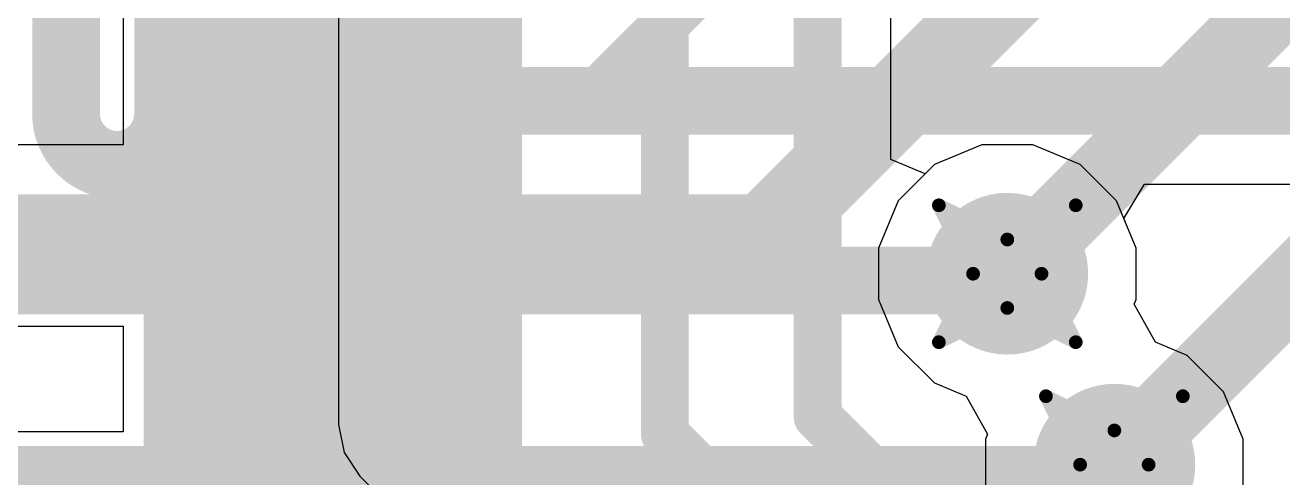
# Model space of a CAD drawing. Header units: inches. Extents: x -3 to 289, y -11 to 89.
# Drawn here: x 91.146 to 95.813, y 24.93 to 26.609 of the extents above; entities that cross this region are included whole.
import ezdxf

# ---------------------------------------------------------------- set-up
doc = ezdxf.new("R2010")
doc.units = ezdxf.units.IN
for name, color, linetype in [('Bottom Layer', 5, 'Continuous'), ('Drill Drawing', 1, 'Continuous'), ('Layer 1', 16, 'Continuous'), ('Layer 2', 76, 'Continuous'), ('Top Layer', 1, 'Continuous'), ('Top Paste', 8, 'Continuous'), ('Top Solder', 216, 'Continuous'), ('Via Holes', 16, 'Continuous')]:
    doc.layers.add(name, color=color, linetype=linetype)

# ---------------------------------------------------------------- blocks, each defined once
blk = doc.blocks.new('EFM32WG380F256_B_QFP100R_10')
at = {"layer": 'Top Layer'}
for points in [[(3.35000092, 7.14999967), (3.35000092, 8.34999981), (3.65000032, 8.34999981), (3.65000032, 7.14999967)], [(3.84999992, 7.14999967), (3.84999992, 8.34999981), (4.14999932, 8.34999981), (4.14999932, 7.14999967)], [(4.35000146, 7.14999967), (4.35000146, 8.34999981), (4.65000086, 8.34999981), (4.65000086, 7.14999967)], [(4.85000046, 7.14999967), (4.85000046, 8.34999981), (5.149999859999999, 8.34999981), (5.149999859999999, 7.14999967)]]:
    blk.add_hatch(color=1, dxfattribs=at).paths.add_polyline_path(points)
at = {"layer": 'Top Paste'}
for points in [[(3.35000092, 7.14999967), (3.35000092, 8.34999981), (3.65000032, 8.34999981), (3.65000032, 7.14999967)], [(3.84999992, 7.14999967), (3.84999992, 8.34999981), (4.14999932, 8.34999981), (4.14999932, 7.14999967)], [(4.35000146, 7.14999967), (4.35000146, 8.34999981), (4.65000086, 8.34999981), (4.65000086, 7.14999967)], [(4.85000046, 7.14999967), (4.85000046, 8.34999981), (5.149999859999999, 8.34999981), (5.149999859999999, 7.14999967)]]:
    blk.add_hatch(color=8, dxfattribs=at).paths.add_polyline_path(points)
at = {"layer": 'Top Solder'}
for points in [[(3.24840092, 7.048399669999999), (3.24840092, 8.45159981), (3.75160032, 8.45159981), (3.75160032, 7.048399669999999)], [(3.74839992, 7.048399669999999), (3.74839992, 8.45159981), (4.25159932, 8.45159981), (4.25159932, 7.048399669999999)], [(4.248401459999999, 7.048399669999999), (4.248401459999999, 8.45159981), (4.75160086, 8.45159981), (4.75160086, 7.048399669999999)], [(4.74840046, 7.048399669999999), (4.74840046, 8.45159981), (5.25159986, 8.45159981), (5.25159986, 7.048399669999999)], [(5.248402, 7.048399669999999), (5.248402, 8.45159981), (5.7516014, 8.45159981), (5.7516014, 7.048399669999999)]]:
    blk.add_hatch(color=216, dxfattribs=at).paths.add_polyline_path(points)

msp = doc.modelspace()

# ---------------------------------------------------------------- hatches: boundary and pattern name
at = {"layer": 'Bottom Layer'}
h = msp.add_hatch(color=5, dxfattribs=at)
edge = h.paths.add_edge_path()
edge.add_arc((94.79017618, 25.68717494), 0.2999994, 0, 360)
h = msp.add_hatch(color=5, dxfattribs=at)
edge = h.paths.add_edge_path()
edge.add_arc((95.18750075999999, 24.9788426), 0.2999994, 0, 360)
at = {"layer": 'Layer 1'}
h = msp.add_hatch(color=16, dxfattribs=at)
edge = h.paths.add_edge_path()
edge.add_arc((94.79017618, 25.68717494), 0.2999994, 0, 360)
h = msp.add_hatch(color=16, dxfattribs=at)
edge = h.paths.add_edge_path()
edge.add_arc((95.18750075999999, 24.9788426), 0.2999994, 0, 360)
at = {"layer": 'Layer 2'}
h = msp.add_hatch(color=76, dxfattribs=at)
edge = h.paths.add_edge_path()
edge.add_arc((94.79017618, 25.68717494), 0.2999994, 0, 360)
h = msp.add_hatch(color=76, dxfattribs=at)
edge = h.paths.add_edge_path()
edge.add_arc((95.18750075999999, 24.9788426), 0.2999994, 0, 360)
at = {"layer": 'Top Layer'}
h = msp.add_hatch(color=1, dxfattribs=at)
edge = h.paths.add_edge_path()
edge.add_arc((94.79017618, 25.68717494), 0.2999994, 0, 360)
h = msp.add_hatch(color=1, dxfattribs=at)
edge = h.paths.add_edge_path()
edge.add_arc((95.18750075999999, 24.9788426), 0.2999994, 0, 360)
at = {"layer": 'Via Holes'}
h = msp.add_hatch(color=7, dxfattribs=at)
edge = h.paths.add_edge_path()
edge.add_arc((94.79017618, 25.68717494), 0.1499997, 0, 360)
h = msp.add_hatch(color=7, dxfattribs=at)
edge = h.paths.add_edge_path()
edge.add_arc((95.18750075999999, 24.9788426), 0.1499997, 0, 360)

# ---------------------------------------------------------------- linework, layer by layer
at = {"layer": 'Bottom Layer'}
for p, q in [((94.695137, 26.16497434), (94.51952393999998, 26.09223382)), ((94.88521535999999, 26.16497434), (94.695137, 26.16497434)), ((95.06082841999999, 26.09223382), (94.88521535999999, 26.16497434)), ((94.51952393999998, 26.09223382), (94.38511729999999, 25.95782718)), ((95.19523505999999, 25.95782718), (95.06082841999999, 26.09223382)), ((94.38511729999999, 25.95782718), (94.31237678, 25.78221412)), ((95.26797558, 25.78221412), (95.19523505999999, 25.95782718)), ((94.31237678, 25.78221412), (94.31237678, 25.59213576)), ((95.26797558, 25.59213576), (95.26797558, 25.78221412)), ((94.31237678, 25.59213576), (94.38511729999999, 25.4165227)), ((95.26045463999999, 25.57397476), (95.26797558, 25.59213576)), ((95.33953754, 25.4330327), (95.26045463999999, 25.57397476)), ((94.38511729999999, 25.4165227), (94.51952393999998, 25.28211606)), ((95.458153, 25.38390148), (95.33953754, 25.4330327)), ((95.59255963999999, 25.24949484), (95.458153, 25.38390148)), ((94.51952393999998, 25.28211606), (94.6381394, 25.23298484)), ((95.66530015999999, 25.07388178), (95.59255963999999, 25.24949484)), ((94.6381394, 25.23298484), (94.71722229999999, 25.09204278)), ((94.71722229999999, 25.09204278), (94.70970136, 25.07388178)), ((94.70970136, 25.07388178), (94.70970136, 24.88380342)), ((95.66530015999999, 24.88380342), (95.66530015999999, 25.07388178))]:
    msp.add_line(p, q, dxfattribs=at)
at = {"layer": 'Drill Drawing'}
for points in [[(94.53617617999998, 25.94117494, 0.0508, 0.0508, 0), (94.79017618, 25.81417494, 0.0508, 0.0508, 0)], [(94.53617617999998, 25.94117494, 0.0508, 0.0508, 0), (94.66317618, 25.68717494, 0.0508, 0.0508, 0)], [(94.79017618, 25.81417494, 0.0508, 0.0508, 0), (95.04417618, 25.94117494, 0.0508, 0.0508, 0)], [(94.91717618, 25.68717494, 0.0508, 0.0508, 0), (95.04417618, 25.94117494, 0.0508, 0.0508, 0)], [(94.53617617999998, 25.43317494, 0.0508, 0.0508, 0), (94.66317618, 25.68717494, 0.0508, 0.0508, 0)], [(94.91717618, 25.68717494, 0.0508, 0.0508, 0), (95.04417618, 25.43317494, 0.0508, 0.0508, 0)], [(94.53617617999998, 25.43317494, 0.0508, 0.0508, 0), (94.79017618, 25.56017494, 0.0508, 0.0508, 0)], [(94.79017618, 25.56017494, 0.0508, 0.0508, 0), (95.04417618, 25.43317494, 0.0508, 0.0508, 0)], [(94.93350076, 25.2328426, 0.0508, 0.0508, 0), (95.18750075999999, 25.1058426, 0.0508, 0.0508, 0)], [(94.93350076, 25.2328426, 0.0508, 0.0508, 0), (95.06050076, 24.9788426, 0.0508, 0.0508, 0)], [(95.18750075999999, 25.1058426, 0.0508, 0.0508, 0), (95.44150076, 25.2328426, 0.0508, 0.0508, 0)], [(95.31450075999999, 24.9788426, 0.0508, 0.0508, 0), (95.44150076, 25.2328426, 0.0508, 0.0508, 0)], [(94.93350076, 24.7248426, 0.0508, 0.0508, 0), (95.06050076, 24.9788426, 0.0508, 0.0508, 0)], [(95.31450075999999, 24.9788426, 0.0508, 0.0508, 0), (95.44150076, 24.7248426, 0.0508, 0.0508, 0)]]:
    msp.add_lwpolyline(points, format="xyseb", dxfattribs=at)
for points in [[(94.52347618, 25.94117494, 0.0254, 0.0254, 1), (94.54887618, 25.94117494, 0.0254, 0.0254, 1)], [(94.52347618, 25.94117494, 0.0254, 0.0254, 1), (94.54887618, 25.94117494, 0.0254, 0.0254, 1)], [(95.03147618, 25.94117494, 0.0254, 0.0254, 1), (95.05687617999999, 25.94117494, 0.0254, 0.0254, 1)], [(95.03147618, 25.94117494, 0.0254, 0.0254, 1), (95.05687617999999, 25.94117494, 0.0254, 0.0254, 1)], [(94.77747618, 25.81417494, 0.0254, 0.0254, 1), (94.80287617999998, 25.81417494, 0.0254, 0.0254, 1)], [(94.77747618, 25.81417494, 0.0254, 0.0254, 1), (94.80287617999998, 25.81417494, 0.0254, 0.0254, 1)], [(94.65047618, 25.68717494, 0.0254, 0.0254, 1), (94.67587617999999, 25.68717494, 0.0254, 0.0254, 1)], [(94.65047618, 25.68717494, 0.0254, 0.0254, 1), (94.67587617999999, 25.68717494, 0.0254, 0.0254, 1)], [(94.90447617999999, 25.68717494, 0.0254, 0.0254, 1), (94.92987618, 25.68717494, 0.0254, 0.0254, 1)], [(94.90447617999999, 25.68717494, 0.0254, 0.0254, 1), (94.92987618, 25.68717494, 0.0254, 0.0254, 1)], [(94.77747618, 25.56017494, 0.0254, 0.0254, 1), (94.80287617999998, 25.56017494, 0.0254, 0.0254, 1)], [(94.77747618, 25.56017494, 0.0254, 0.0254, 1), (94.80287617999998, 25.56017494, 0.0254, 0.0254, 1)], [(94.52347618, 25.43317494, 0.0254, 0.0254, 1), (94.54887618, 25.43317494, 0.0254, 0.0254, 1)], [(94.52347618, 25.43317494, 0.0254, 0.0254, 1), (94.54887618, 25.43317494, 0.0254, 0.0254, 1)], [(95.03147618, 25.43317494, 0.0254, 0.0254, 1), (95.05687617999999, 25.43317494, 0.0254, 0.0254, 1)], [(95.03147618, 25.43317494, 0.0254, 0.0254, 1), (95.05687617999999, 25.43317494, 0.0254, 0.0254, 1)], [(94.92080075999999, 25.2328426, 0.0254, 0.0254, 1), (94.94620076, 25.2328426, 0.0254, 0.0254, 1)], [(94.92080075999999, 25.2328426, 0.0254, 0.0254, 1), (94.94620076, 25.2328426, 0.0254, 0.0254, 1)], [(95.42880076, 25.2328426, 0.0254, 0.0254, 1), (95.45420075999999, 25.2328426, 0.0254, 0.0254, 1)], [(95.42880076, 25.2328426, 0.0254, 0.0254, 1), (95.45420075999999, 25.2328426, 0.0254, 0.0254, 1)], [(95.17480076, 25.1058426, 0.0254, 0.0254, 1), (95.20020076, 25.1058426, 0.0254, 0.0254, 1)], [(95.17480076, 25.1058426, 0.0254, 0.0254, 1), (95.20020076, 25.1058426, 0.0254, 0.0254, 1)], [(95.04780075999999, 24.9788426, 0.0254, 0.0254, 1), (95.07320075999999, 24.9788426, 0.0254, 0.0254, 1)], [(95.04780075999999, 24.9788426, 0.0254, 0.0254, 1), (95.07320075999999, 24.9788426, 0.0254, 0.0254, 1)], [(95.30180075999999, 24.9788426, 0.0254, 0.0254, 1), (95.32720076, 24.9788426, 0.0254, 0.0254, 1)], [(95.30180075999999, 24.9788426, 0.0254, 0.0254, 1), (95.32720076, 24.9788426, 0.0254, 0.0254, 1)]]:
    msp.add_lwpolyline(points, format="xyseb", close=True, dxfattribs=at)
at = {"layer": 'Layer 1'}
for p, q in [((95.22234956, 25.89236376), (95.2996316, 26.0193663)), ((95.2996316, 26.0193663), (97.149666, 26.0193663)), ((95.26797558, 25.78221412), (95.22234956, 25.89236376)), ((95.26797558, 25.59213576), (95.26797558, 25.78221412)), ((95.26045463999999, 25.57397476), (95.26797558, 25.59213576)), ((95.33953754, 25.4330327), (95.26045463999999, 25.57397476)), ((95.458153, 25.38390148), (95.33953754, 25.4330327)), ((95.59255963999999, 25.24949484), (95.458153, 25.38390148)), ((95.66530015999999, 25.07388178), (95.59255963999999, 25.24949484)), ((95.66530015999999, 24.88380342), (95.66530015999999, 25.07388178))]:
    msp.add_line(p, q, dxfattribs=at)
for points in [[(91.29769904, 26.28026494, 0.25146, 0.25146, 0), (91.29769904, 27.69137718, 0.25146, 0.25146, 0)], [(91.67615904, 26.28026494, 0.25146, 0.25146, 0), (91.67615904, 27.31503554, 0.25146, 0.25146, 0)], [(92.05461903999999, 26.58030244, 0.25146, 0.25146, 0), (92.05461903999999, 27.31503554, 0.25146, 0.25146, 0)], [(92.30607904, 26.32884244, 0.25146, 0.25146, -0.4142135623730951), (92.05461903999999, 26.58030244, 0.25146, 0.25146, 0)], [(92.30607904, 26.32884244, 0.25146, 0.25146, 0), (97.51233481999999, 26.32884244, 0.25146, 0.25146, 0)], [(91.67615904, 26.28026494, 0.25146, 0.25146, -0.9999999999999999), (91.29769904, 26.28026494, 0.25146, 0.25146, 0)], [(94.76477618, 25.66177494, 0.25146, 0.25146, 0), (94.79017618, 25.68717494, 0.25146, 0.25146, 0)], [(82.55163322, 25.66177494, 0.25146, 0.25146, 0), (94.76477618, 25.66177494, 0.25146, 0.25146, 0)], [(95.13094765999999, 24.9222895, 0.25146, 0.25146, 0), (95.18750075999999, 24.9788426, 0.25146, 0.25146, 0)], [(77.87731693999999, 24.9222895, 0.25146, 0.25146, 0), (95.13094765999999, 24.9222895, 0.25146, 0.25146, 0)]]:
    msp.add_lwpolyline(points, format="xyseb", dxfattribs=at)
for points in [[(91.99175403999999, 26.58030244, 0.12573, 0.12573, 1), (92.11748404, 26.58030244, 0.12573, 0.12573, 1)], [(91.99175403999999, 26.58030244, 0.12573, 0.12573, 1), (92.11748404, 26.58030244, 0.12573, 0.12573, 1)], [(92.24321404, 26.32884244, 0.12573, 0.12573, 1), (92.36894404, 26.32884244, 0.12573, 0.12573, 1)], [(92.24321404, 26.32884244, 0.12573, 0.12573, 1), (92.36894404, 26.32884244, 0.12573, 0.12573, 1)], [(91.23483404, 26.28026494, 0.12573, 0.12573, 1), (91.36056404, 26.28026494, 0.12573, 0.12573, 1)], [(91.23483404, 26.28026494, 0.12573, 0.12573, 1), (91.36056404, 26.28026494, 0.12573, 0.12573, 1)], [(91.61329404, 26.28026494, 0.12573, 0.12573, 1), (91.73902404, 26.28026494, 0.12573, 0.12573, 1)], [(91.61329404, 26.28026494, 0.12573, 0.12573, 1), (91.73902404, 26.28026494, 0.12573, 0.12573, 1)], [(94.72731118, 25.68717494, 0.12573, 0.12573, 1), (94.85304117999999, 25.68717494, 0.12573, 0.12573, 1)], [(94.70191118, 25.66177494, 0.12573, 0.12573, 1), (94.82764118, 25.66177494, 0.12573, 0.12573, 1)], [(94.70191118, 25.66177494, 0.12573, 0.12573, 1), (94.82764118, 25.66177494, 0.12573, 0.12573, 1)], [(95.12463575999999, 24.9788426, 0.12573, 0.12573, 1), (95.25036576, 24.9788426, 0.12573, 0.12573, 1)], [(95.06808266, 24.9222895, 0.12573, 0.12573, 1), (95.19381265999999, 24.9222895, 0.12573, 0.12573, 1)], [(95.06808266, 24.9222895, 0.12573, 0.12573, 1), (95.19381265999999, 24.9222895, 0.12573, 0.12573, 1)]]:
    msp.add_lwpolyline(points, format="xyseb", close=True, dxfattribs=at)
at = {"layer": 'Layer 2'}
for p, q in [((92.3084514, 27.5798407), (92.3084514, 25.12837494)), ((94.35821615999998, 26.11053198), (94.35821615999998, 26.77505694)), ((94.695137, 26.16497434), (94.51952393999998, 26.09223382)), ((94.88521535999999, 26.16497434), (94.695137, 26.16497434)), ((95.06082841999999, 26.09223382), (94.88521535999999, 26.16497434)), ((94.48521616, 26.05792604), (94.35821615999998, 26.11053198)), ((94.51952393999998, 26.09223382), (94.48521616, 26.05792604)), ((95.19523505999999, 25.95782718), (95.06082841999999, 26.09223382)), ((95.26797558, 25.78221412), (95.19523505999999, 25.95782718)), ((95.26797558, 25.59213576), (95.26797558, 25.78221412)), ((95.26045463999999, 25.57397476), (95.26797558, 25.59213576)), ((95.33953754, 25.4330327), (95.26045463999999, 25.57397476)), ((95.458153, 25.38390148), (95.33953754, 25.4330327)), ((95.59255963999999, 25.24949484), (95.458153, 25.38390148)), ((95.66530015999999, 25.07388178), (95.59255963999999, 25.24949484)), ((92.3084514, 25.12837494), (92.32914985999999, 25.02431368)), ((95.66530015999999, 24.88380342), (95.66530015999999, 25.07388178)), ((92.32914985999999, 25.02431368), (92.38809564, 24.9360944)), ((92.38809564, 24.9360944), (94.02465574, 23.2995343))]:
    msp.add_line(p, q, dxfattribs=at)
for points in [[(92.58037617999999, 25.12837494, 0.1778, 0.1778, 0), (92.58037617999999, 27.98362704, 0.1778, 0.1778, 0)], [(93.51959198, 25.09189038, 0.1778, 0.1778, 0), (93.51959198, 27.98362704, 0.1778, 0.1778, 0)], [(94.08629137999999, 25.15711758, 0.1778, 0.1778, 0), (94.08629137999999, 27.17884328, 0.1778, 0.1778, 0)], [(92.58037617999999, 25.12837494, 0.1778, 0.1778, 0), (94.21693627999998, 23.49181484, 0.1778, 0.1778, 0)], [(94.08629137999999, 25.15711758, 0.1778, 0.1778, 0), (95.0317759, 24.21163306, 0.1778, 0.1778, 0)], [(93.51959198, 25.09189038, 0.1778, 0.1778, 0), (94.76406752, 23.84741484, 0.1778, 0.1778, 0)]]:
    msp.add_lwpolyline(points, format="xyseb", dxfattribs=at)
for points in [[(92.53592617999999, 25.12837494, 0.08889999999999999, 0.08889999999999999, 1), (92.62482617999999, 25.12837494, 0.08889999999999999, 0.08889999999999999, 1)], [(92.53592617999999, 25.12837494, 0.08889999999999999, 0.08889999999999999, 1), (92.62482617999999, 25.12837494, 0.08889999999999999, 0.08889999999999999, 1)], [(94.04184138, 25.15711758, 0.08889999999999999, 0.08889999999999999, 1), (94.13074137999999, 25.15711758, 0.08889999999999999, 0.08889999999999999, 1)], [(94.04184138, 25.15711758, 0.08889999999999999, 0.08889999999999999, 1), (94.13074137999999, 25.15711758, 0.08889999999999999, 0.08889999999999999, 1)], [(93.47514198, 25.09189038, 0.08889999999999999, 0.08889999999999999, 1), (93.56404198, 25.09189038, 0.08889999999999999, 0.08889999999999999, 1)], [(93.47514198, 25.09189038, 0.08889999999999999, 0.08889999999999999, 1), (93.56404198, 25.09189038, 0.08889999999999999, 0.08889999999999999, 1)]]:
    msp.add_lwpolyline(points, format="xyseb", close=True, dxfattribs=at)
at = {"layer": 'Top Layer'}
for p, q in [((91.50970013999999, 27.1613249), (91.50970013999999, 26.16551282)), ((91.50970013999999, 26.16551282), (91.11986347999999, 26.16551282)), ((91.11986347999999, 25.49217406), (91.50970013999999, 25.49217406)), ((91.50970013999999, 25.49217406), (91.50970013999999, 25.10076768)), ((91.50970013999999, 25.10076768), (89.29767509999999, 25.10076768))]:
    msp.add_line(p, q, dxfattribs=at)
for points in [[(93.88750082, 25.82884344, 0.3048, 0.3048, 0), (95.53750006, 27.47884268, 0.3048, 0.3048, 0)], [(94.79017618, 25.68717494, 0.2794, 0.2794, 0), (96.53749805999999, 27.43449682, 0.2794, 0.2794, 0)], [(93.23629054, 26.32884244, 0.1778, 0.1778, 0), (94.08629137999999, 27.17884328, 0.1778, 0.1778, 0)], [(95.18750075999999, 24.9788426, 0.2794, 0.2794, 0), (97.0374996, 26.82884144, 0.2794, 0.2794, 0)], [(92.28749893999999, 26.32884244, 0.1778, 0.1778, 0), (93.23629054, 26.32884244, 0.1778, 0.1778, 0)], [(90.71362604, 25.82884344, 0.3048, 0.3048, 0), (92.28749893999999, 25.82884344, 0.3048, 0.3048, 0)], [(92.28749893999999, 25.82884344, 0.3048, 0.3048, 0), (93.88750082, 25.82884344, 0.3048, 0.3048, 0)]]:
    msp.add_lwpolyline(points, format="xyseb", dxfattribs=at)
for points in [[(92.24304894, 26.32884244, 0.08889999999999999, 0.08889999999999999, 1), (92.33194893999999, 26.32884244, 0.08889999999999999, 0.08889999999999999, 1)], [(93.19184054, 26.32884244, 0.08889999999999999, 0.08889999999999999, 1), (93.28074054, 26.32884244, 0.08889999999999999, 0.08889999999999999, 1)], [(93.19184054, 26.32884244, 0.08889999999999999, 0.08889999999999999, 1), (93.28074054, 26.32884244, 0.08889999999999999, 0.08889999999999999, 1)], [(92.21129893999999, 25.82884344, 0.1524, 0.1524, 1), (92.36369893999999, 25.82884344, 0.1524, 0.1524, 1)], [(92.21129893999999, 25.82884344, 0.1524, 0.1524, 1), (92.36369893999999, 25.82884344, 0.1524, 0.1524, 1)], [(93.81130081999999, 25.82884344, 0.1524, 0.1524, 1), (93.96370082, 25.82884344, 0.1524, 0.1524, 1)], [(93.81130081999999, 25.82884344, 0.1524, 0.1524, 1), (93.96370082, 25.82884344, 0.1524, 0.1524, 1)], [(94.72032617999999, 25.68717494, 0.1397, 0.1397, 1), (94.86002617999999, 25.68717494, 0.1397, 0.1397, 1)], [(95.11765076, 24.9788426, 0.1397, 0.1397, 1), (95.25735076, 24.9788426, 0.1397, 0.1397, 1)]]:
    msp.add_lwpolyline(points, format="xyseb", close=True, dxfattribs=at)

# ---------------------------------------------------------------- block references
at = {"rotation": 90}
msp.add_blockref('EFM32WG380F256_B_QFP100R_10', (100.03749868, 21.32884228), dxfattribs=at)

doc.saveas('drawing.dxf')
